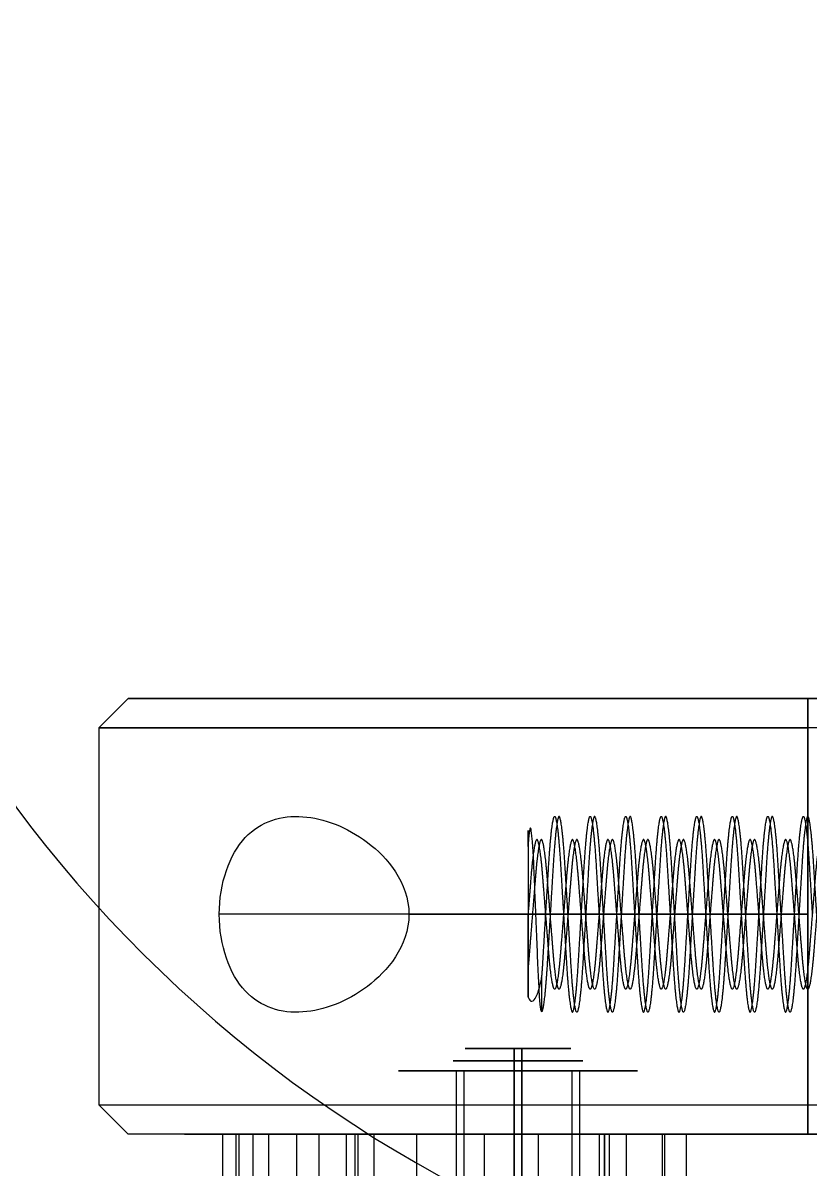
# Model space of a CAD drawing. Header units: inches. Extents: x -3.4 to 11, y -3.7 to 6.8.
# Drawn here: x 0.488 to 0.884, y 2.062 to 2.638 of the extents above; entities that cross this region are included whole.
import ezdxf

# ---------------------------------------------------------------- set-up
doc = ezdxf.new("R2010")
doc.units = ezdxf.units.IN
doc.header["$MEASUREMENT"] = 0
for name, color, linetype in [('59', 7, 'Continuous'), ('61', 7, 'Continuous'), ('62', 7, 'Continuous')]:
    doc.layers.add(name, color=color, linetype=linetype)

# ---------------------------------------------------------------- blocks, each defined once
blk = doc.blocks.new('60635K860_HIGH-MISALIGNMENT FLEXIBLE SHAFT COUPLING')
at = {"layer": '59', "color": 0}
for p, q in [((-3.999, 8.246, -3.175), (-3.999, 8.246, -3.982)), ((-3.999, 8.208), (-3.999, 8.208, -3.175)), ((-3.162, 7.938), (-3.162, 7.938, -3.175)), ((-2.57, 7.73, -3.175), (-2.57, 7.73)), ((-2.57, 7.73, -3.175), (2.728, 7.434, -3.175)), ((-4.737, 6.771), (-4.737, 6.771, -3.982)), ((-3.261, 6.771, -3.982), (-3.261, 6.771)), ((-1.801, 6.526), (-1.801, 6.526, -3.175)), ((2.297, 6.397, -3.175), (-1.801, 6.526, -3.175)), ((-2.785, 6.004, -3.175), (-2.785, 6.004)), ((-3.999, 5.335, -3.175), (-3.999, 5.335)), ((-3.999, 5.297, -3.982), (-3.999, 5.297, -3.175)), ((-2.846, 4.82, -3.175), (-2.846, 4.82)), ((-4.379, 4.537), (-4.379, 4.537, -3.175)), ((-3.999, 4.505, -3.175), (-3.999, 4.505)), ((-7.336, -2.125, -3.175), (-7.135, 2.314, -3.175)), ((-7.135, 2.314, -3.175), (-7.135, 2.314)), ((-6.492, 2.191, -3.175), (-6.14, -2.221, -3.175)), ((-6.492, 2.191, -3.175), (-6.492, 2.191)), ((-5.24, 1.968), (-5.24, 1.968, -3.175)), ((-3.69, 0), (-3.69, 0, -3.175)), ((-7.336, -2.125, -3.175), (-7.336, -2.125)), ((-6.14, -2.221), (-6.14, -2.221, -3.175)), ((-7.718, -2.918), (-7.718, -2.918, -3.175)), ((-5.789, -2.951, -3.175), (-5.789, -2.951)), ((-7.509, -3.999, 0.807), (-7.509, -3.999, -3.175)), ((-6.033, -3.999, -3.175), (-6.033, -3.999, 0.807)), ((-3.901, -5.354, -3.175), (-3.901, -5.354, -3.982)), ((-3.901, -5.392), (-3.901, -5.392, -3.175)), ((-6.771, -5.435), (-6.771, -5.435, -3.175)), ((-2.844, -5.855), (-2.844, -5.855, -3.175)), ((-2.081, -6.216, -3.175), (-2.081, -6.216)), ((-2.081, -6.216, -3.175), (2.284, -6.459, -3.175)), ((-4.639, -6.828), (-4.639, -6.828, -3.982)), ((-3.163, -6.828, -3.982), (-3.163, -6.828)), ((-2.107, -7.566), (-2.107, -7.566, -3.175)), ((2.355, -7.707, -3.175), (-2.107, -7.566, -3.175)), ((-2.914, -7.872, -3.175), (-2.914, -7.872)), ((-3.901, -8.265, -3.175), (-3.901, -8.265)), ((-3.901, -8.303, -3.982), (-3.901, -8.303, -3.175))]:
    blk.add_line(p, q, dxfattribs=at)
at = {"layer": '59', "color": 0, "extrusion": (6.98296e-15, -5.88194e-16, -1)}
for centre in [(3.999, 6.771, 3.175), (3.901, -6.828, 3.175)]:
    blk.add_arc(centre, 1.475, 270, 90, dxfattribs=at)
at = {"layer": '59', "color": 0}
for centre, radius, start, end in [((-3.999, 6.771, -3.982), 1.475, 90, 270), ((-3.999, 6.771, -3.175), 1.436, 90, 270), ((-3.999, 6.771, -3.982), 1.475, 270, 90), ((-2.507, 8.85, -3.175), 1.122, 234.3406, 245.6371), ((-2.507, 8.85, -3.175), 1.122, 245.6371, 266.8071), ((-3.999, 6.771, -3.982), 0.738, 0, 180), ((-3.999, 6.771, -3.982), 0.738, 180, 0), ((-1.836, 5.404, -3.175), 1.122, 88.191, 136.413), ((-1.836, 5.404, -3.175), 1.122, 136.413, 147.7095), ((-3.999, 6.771, -3.175), 1.436, 270, 327.7095), ((-3.999, 6.771, -3.175), 2.267, 270, 300.5645), ((-3.999, 6.771, -3.175), 2.267, 260.3585, 270), ((0, 0, -3.175), 3.69, 0, 180), ((-5.845, 2.196, -3.175), 0.646, 339.4125, 180.413), ((0, 0, -3.175), 3.69, 180, 0), ((-8.457, -2.074, -3.175), 1.122, 311.2051, 357.4048), ((-5.022, -2.132, -3.175), 1.122, 184.5521, 226.8519), ((-6.771, -3.999, -3.175), 1.436, 131.2051, 270), ((-6.771, -3.999, -3.175), 1.436, 270, 46.8519), ((-6.771, -3.999, -3.175), 0.738, 0, 180), ((-6.771, -3.999, -3.175), 0.738, 180, 0), ((-3.901, -6.828, -3.982), 1.475, 90, 270), ((-3.901, -6.828, -3.175), 1.436, 90, 270), ((-3.901, -6.828, -3.982), 1.475, 270, 90), ((-2.019, -5.095, -3.175), 1.122, 222.6356, 233.9322), ((-3.901, -6.828, -3.982), 0.738, 0, 180), ((-2.019, -5.095, -3.175), 1.122, 233.9322, 266.8071), ((-3.901, -6.828, -3.982), 0.738, 180, 0), ((-2.143, -8.687, -3.175), 1.122, 88.191, 122.1014), ((-2.143, -8.687, -3.175), 1.122, 122.1014, 133.3979), ((-3.901, -6.828, -3.175), 1.436, 270, 313.3979)]:
    blk.add_arc(centre, radius, start, end, dxfattribs=at)
at = {"layer": '59', "color": 0, "extrusion": (5.00334e-15, -4.87117e-15, -1)}
blk.add_arc((3.999, 6.771, 3.175), 1.475, 90, 134.2331, dxfattribs=at)
at = {"layer": '59', "color": 0, "extrusion": (4.12979e-17, -1.19208e-14, -1)}
blk.add_arc((3.999, 6.771, 3.175), 1.436, 90, 125.6594, dxfattribs=at)
at = {"layer": '59', "color": 0, "extrusion": (-2.80865e-15, -6.39322e-15, -1)}
blk.add_arc((3.999, 6.771, 3.175), 1.475, 134.2331, 203.7167, dxfattribs=at)
at = {"layer": '59', "color": 0, "extrusion": (-6.98296e-15, -5.88194e-16, -1)}
for centre, start in [((3.999, 6.771, 3.175), 203.7167), ((3.901, -6.828, 3.175), 218.0283)]:
    blk.add_arc(centre, 1.475, start, 270, dxfattribs=at)
at = {"layer": '59', "color": 0, "extrusion": (6.44205e-15, -2.69476e-15, -1)}
blk.add_arc((0, 0, 3.175), 5.598, 59.4355, 112.7, dxfattribs=at)
at = {"layer": '59', "color": 0, "extrusion": (6.88433e-15, -1.16953e-15, -1)}
blk.add_arc((4.774, 2.207, 3.175), 2.363, 2.5952, 99.6415, dxfattribs=at)
at = {"layer": '59', "color": 0, "extrusion": (4.77642e-15, 5.66519e-15, -1)}
blk.add_arc((0, 0, 3.175), 5.598, 270, 20.5875, dxfattribs=at)
at = {"layer": '59', "color": 0, "extrusion": (3.91107e-15, -5.78492e-15, -1)}
blk.add_arc((3.901, -6.828, 3.175), 1.475, 90, 145.9381, dxfattribs=at)
at = {"layer": '59', "color": 0, "extrusion": (4.72979e-15, -5.1372e-15, -1)}
blk.add_arc((3.901, -6.828, 3.175), 1.436, 90, 137.3644, dxfattribs=at)
at = {"layer": '59', "color": 0, "extrusion": (-4.30186e-15, -5.50052e-15, -1)}
blk.add_arc((3.901, -6.828, 3.175), 1.475, 145.9381, 218.0283, dxfattribs=at)
blk = doc.blocks.new('60635K103_HIGH-MISALIGNMENT FLEXIBLE SHAFT COUPLING')
at = {"layer": '61', "color": 0}
for p, q in [((-3.34, 7.625, -5.182), (-3.397, 7.625, -5.182)), ((-2.887, 7.625, -5.182), (-2.943, 7.625, -5.182)), ((-2.433, 7.625, -5.182), (-2.49, 7.625, -5.182)), ((-1.979, 7.625, -5.182), (-2.036, 7.625, -5.182)), ((-1.526, 7.625, -5.182), (-1.583, 7.625, -5.182)), ((-1.072, 7.625, -5.182), (-1.129, 7.625, -5.182)), ((-0.619, 7.625, -5.182), (-0.675, 7.625, -5.182)), ((-3.85, 7.448, -5.182), (-3.749, 7.549, -5.182)), ((-3.567, 5.125, -5.182), (-3.624, 5.125, -5.182)), ((-3.17, 5.125, -5.182), (-3.113, 5.125, -5.182)), ((-2.716, 5.125, -5.182), (-2.66, 5.125, -5.182)), ((-2.263, 5.125, -5.182), (-2.206, 5.125, -5.182)), ((-1.809, 5.125, -5.182), (-1.753, 5.125, -5.182)), ((-1.356, 5.125, -5.182), (-1.299, 5.125, -5.182)), ((-0.902, 5.125, -5.182), (-0.845, 5.125, -5.182)), ((-0.449, 5.125, -5.182), (-0.392, 5.125, -5.182))]:
    blk.add_line(p, q, dxfattribs=at)
at = {"layer": '61', "color": 0, "extrusion": (1, -2.06432e-16, -7.0442e-15)}
blk.add_arc((6.375, -5.182, -3.85), 1.072, 233.8041, 0, dxfattribs=at)
at = {"layer": '61', "color": 0, "extrusion": (-1, 2.06432e-16, 6.12323e-17)}
blk.add_arc((-6.375, -5.182, 3.85), 1.072, 99.027, 180, dxfattribs=at)
at = {"layer": '61', "color": 0, "extrusion": (1, -4.76702e-15, -7.0442e-15)}
blk.add_arc((6.375, -5.182, -3.673), 1.25, 96.5468, 140.6097, dxfattribs=at)
at = {"layer": '61', "color": 0}
for points, weights, knots in [([(-3.624, 5.125, -5.182), (-3.603, 5.125, -5.517), (-3.586, 5.293, -5.807), (-3.548, 5.654, -6.432), (-3.51, 6.375, -6.432), (-3.472, 7.097, -6.432), (-3.435, 7.458, -5.807), (-3.417, 7.625, -5.517), (-3.397, 7.625, -5.182)], [0.933012701892, 0.93301263065, 1, 0.866025403784, 1, 0.866025403784, 1, 0.933012773134, 0.933012701892], [0.04411764, 0.04411764, 0.04411764, 0.04901961, 0.04901961, 0.05882353, 0.05882353, 0.06862745, 0.06862745, 0.07352941, 0.07352941, 0.07352941]), ([(-3.34, 7.625, -5.182), (-3.36, 7.625, -5.517), (-3.378, 7.458, -5.807), (-3.416, 7.097, -6.432), (-3.454, 6.375, -6.432), (-3.491, 5.654, -6.432), (-3.529, 5.293, -5.807), (-3.547, 5.125, -5.517), (-3.567, 5.125, -5.182)], [0.933012701912, 0.933013854441, 1, 0.866025403784, 1, 0.866025403784, 1, 0.93301263065, 0.933012701892], [0, 0, 0, 0.00490188, 0.00490188, 0.0147058, 0.0147058, 0.02450972, 0.02450972, 0.02941169, 0.02941169, 0.02941169]), ([(-3.397, 7.625, -5.182), (-3.377, 7.625, -4.847), (-3.359, 7.458, -4.557), (-3.321, 7.097, -3.932), (-3.283, 6.375, -3.932), (-3.246, 5.654, -3.932), (-3.208, 5.293, -4.557), (-3.19, 5.125, -4.847), (-3.17, 5.125, -5.182)], [0.933012701892, 0.93301263065, 1, 0.866025403784, 1, 0.866025403784, 1, 0.933012773134, 0.933012701892], [0.07352941, 0.07352941, 0.07352941, 0.07843137, 0.07843137, 0.08823529, 0.08823529, 0.09803922, 0.09803922, 0.10294117, 0.10294117, 0.10294117]), ([(-3.113, 5.125, -5.182), (-3.134, 5.125, -4.847), (-3.151, 5.293, -4.557), (-3.189, 5.654, -3.932), (-3.227, 6.375, -3.932), (-3.265, 7.097, -3.932), (-3.302, 7.458, -4.557), (-3.32, 7.625, -4.847), (-3.34, 7.625, -5.182)], [0.933012701892, 0.933012773134, 1, 0.866025403784, 1, 0.866025403784, 1, 0.933011549343, 0.933012701912], [0, 0, 0, 0.00490196, 0.00490196, 0.01470588, 0.01470588, 0.0245098, 0.0245098, 0.02941184, 0.02941184, 0.02941184]), ([(-3.17, 5.125, -5.182), (-3.15, 5.125, -5.517), (-3.132, 5.293, -5.807), (-3.094, 5.654, -6.432), (-3.057, 6.375, -6.432), (-3.019, 7.097, -6.432), (-2.981, 7.458, -5.807), (-2.964, 7.625, -5.517), (-2.943, 7.625, -5.182)], [0.933012701892, 0.93301263065, 1, 0.866025403784, 1, 0.866025403784, 1, 0.933012773134, 0.933012701892], [0.10294117, 0.10294117, 0.10294117, 0.10784314, 0.10784314, 0.11764706, 0.11764706, 0.12745098, 0.12745098, 0.13235294, 0.13235294, 0.13235294]), ([(-2.887, 7.625, -5.182), (-2.907, 7.625, -5.517), (-2.924, 7.458, -5.807), (-2.962, 7.097, -6.432), (-3, 6.375, -6.432), (-3.038, 5.654, -6.432), (-3.076, 5.293, -5.807), (-3.093, 5.125, -5.517), (-3.113, 5.125, -5.182)], [0.933012701912, 0.933013854441, 1, 0.866025403784, 1, 0.866025403784, 1, 0.93301263065, 0.933012701892], [0, 0, 0, 0.00490188, 0.00490188, 0.0147058, 0.0147058, 0.02450972, 0.02450972, 0.02941169, 0.02941169, 0.02941169]), ([(-2.943, 7.625, -5.182), (-2.923, 7.625, -4.847), (-2.905, 7.458, -4.557), (-2.868, 7.097, -3.932), (-2.83, 6.375, -3.932), (-2.792, 5.654, -3.932), (-2.754, 5.293, -4.557), (-2.737, 5.125, -4.847), (-2.716, 5.125, -5.182)], [0.933012701892, 0.93301263065, 1, 0.866025403784, 1, 0.866025403784, 1, 0.933012773134, 0.933012701892], [0.13235294, 0.13235294, 0.13235294, 0.1372549, 0.1372549, 0.14705882, 0.14705882, 0.15686275, 0.15686275, 0.1617647, 0.1617647, 0.1617647]), ([(-2.66, 5.125, -5.182), (-2.68, 5.125, -4.847), (-2.698, 5.293, -4.557), (-2.735, 5.654, -3.932), (-2.773, 6.375, -3.932), (-2.811, 7.097, -3.932), (-2.849, 7.458, -4.557), (-2.866, 7.625, -4.847), (-2.887, 7.625, -5.182)], [0.933012701892, 0.933012773134, 1, 0.866025403784, 1, 0.866025403784, 1, 0.933011549343, 0.933012701912], [0, 0, 0, 0.00490196, 0.00490196, 0.01470588, 0.01470588, 0.0245098, 0.0245098, 0.02941184, 0.02941184, 0.02941184]), ([(-2.716, 5.125, -5.182), (-2.696, 5.125, -5.517), (-2.679, 5.293, -5.807), (-2.641, 5.654, -6.432), (-2.603, 6.375, -6.432), (-2.565, 7.097, -6.432), (-2.527, 7.458, -5.807), (-2.51, 7.625, -5.517), (-2.49, 7.625, -5.182)], [0.933012701892, 0.93301263065, 1, 0.866025403784, 1, 0.866025403784, 1, 0.933012773134, 0.933012701892], [0.1617647, 0.1617647, 0.1617647, 0.16666667, 0.16666667, 0.17647059, 0.17647059, 0.18627451, 0.18627451, 0.19117647, 0.19117647, 0.19117647]), ([(-2.433, 7.625, -5.182), (-2.453, 7.625, -5.517), (-2.471, 7.458, -5.807), (-2.509, 7.097, -6.432), (-2.546, 6.375, -6.432), (-2.584, 5.654, -6.432), (-2.622, 5.293, -5.807), (-2.64, 5.125, -5.517), (-2.66, 5.125, -5.182)], [0.933012701912, 0.933013854441, 1, 0.866025403784, 1, 0.866025403784, 1, 0.93301263065, 0.933012701892], [0, 0, 0, 0.00490188, 0.00490188, 0.0147058, 0.0147058, 0.02450972, 0.02450972, 0.02941169, 0.02941169, 0.02941169]), ([(-2.49, 7.625, -5.182), (-2.469, 7.625, -4.847), (-2.452, 7.458, -4.557), (-2.414, 7.097, -3.932), (-2.376, 6.375, -3.932), (-2.338, 5.654, -3.932), (-2.301, 5.293, -4.557), (-2.283, 5.125, -4.847), (-2.263, 5.125, -5.182)], [0.933012701892, 0.93301263065, 1, 0.866025403784, 1, 0.866025403784, 1, 0.933012773134, 0.933012701892], [0.19117647, 0.19117647, 0.19117647, 0.19607843, 0.19607843, 0.20588235, 0.20588235, 0.21568627, 0.21568627, 0.22058823, 0.22058823, 0.22058823]), ([(-2.206, 5.125, -5.182), (-2.226, 5.125, -4.847), (-2.244, 5.293, -4.557), (-2.282, 5.654, -3.932), (-2.32, 6.375, -3.932), (-2.357, 7.097, -3.932), (-2.395, 7.458, -4.557), (-2.413, 7.625, -4.847), (-2.433, 7.625, -5.182)], [0.933012701892, 0.933012781587, 1, 0.866025403784, 1, 0.866025403784, 1, 0.933011549343, 0.933012701912], [0, 0, 0, 0.00490195, 0.00490195, 0.01470588, 0.01470588, 0.0245098, 0.0245098, 0.02941184, 0.02941184, 0.02941184]), ([(-2.263, 5.125, -5.182), (-2.243, 5.125, -5.517), (-2.225, 5.293, -5.807), (-2.187, 5.654, -6.432), (-2.15, 6.375, -6.432), (-2.112, 7.097, -6.432), (-2.074, 7.458, -5.807), (-2.056, 7.625, -5.517), (-2.036, 7.625, -5.182)], [0.933012701892, 0.93301263065, 1, 0.866025403784, 1, 0.866025403784, 1, 0.933012773134, 0.933012701892], [0.22058823, 0.22058823, 0.22058823, 0.2254902, 0.2254902, 0.23529412, 0.23529412, 0.24509804, 0.24509804, 0.24999999, 0.24999999, 0.24999999]), ([(-1.979, 7.625, -5.182), (-2, 7.625, -5.517), (-2.017, 7.458, -5.807), (-2.055, 7.097, -6.432), (-2.093, 6.375, -6.432), (-2.131, 5.654, -6.432), (-2.168, 5.293, -5.807), (-2.186, 5.125, -5.517), (-2.206, 5.125, -5.182)], [0.933012701912, 0.933013854441, 1, 0.866025403784, 1, 0.866025403784, 1, 0.933012622198, 0.933012701892], [0, 0, 0, 0.00490188, 0.00490188, 0.0147058, 0.0147058, 0.02450972, 0.02450972, 0.02941169, 0.02941169, 0.02941169]), ([(-2.036, 7.625, -5.182), (-2.016, 7.625, -4.847), (-1.998, 7.458, -4.557), (-1.961, 7.097, -3.932), (-1.923, 6.375, -3.932), (-1.885, 5.654, -3.932), (-1.847, 5.293, -4.557), (-1.83, 5.125, -4.847), (-1.809, 5.125, -5.182)], [0.933012701892, 0.93301263065, 1, 0.866025403784, 1, 0.866025403784, 1, 0.933012773134, 0.933012701892], [0.24999999, 0.24999999, 0.24999999, 0.25490196, 0.25490196, 0.26470588, 0.26470588, 0.2745098, 0.2745098, 0.27941176, 0.27941176, 0.27941176]), ([(-1.753, 5.125, -5.182), (-1.773, 5.125, -4.847), (-1.79, 5.293, -4.557), (-1.828, 5.654, -3.932), (-1.866, 6.375, -3.932), (-1.904, 7.097, -3.932), (-1.942, 7.458, -4.557), (-1.959, 7.625, -4.847), (-1.979, 7.625, -5.182)], [0.933012701892, 0.933012773134, 1, 0.866025403784, 1, 0.866025403784, 1, 0.933011549343, 0.933012701912], [0, 0, 0, 0.00490196, 0.00490196, 0.01470588, 0.01470588, 0.0245098, 0.0245098, 0.02941184, 0.02941184, 0.02941184]), ([(-1.809, 5.125, -5.182), (-1.789, 5.125, -5.517), (-1.772, 5.293, -5.807), (-1.734, 5.654, -6.432), (-1.696, 6.375, -6.432), (-1.658, 7.097, -6.432), (-1.62, 7.458, -5.807), (-1.603, 7.625, -5.517), (-1.583, 7.625, -5.182)], [0.933012701892, 0.93301263065, 1, 0.866025403784, 1, 0.866025403784, 1, 0.933012773134, 0.933012701892], [0.27941176, 0.27941176, 0.27941176, 0.28431373, 0.28431373, 0.29411765, 0.29411765, 0.30392157, 0.30392157, 0.30882352, 0.30882352, 0.30882352]), ([(-1.526, 7.625, -5.182), (-1.546, 7.625, -5.517), (-1.564, 7.458, -5.807), (-1.601, 7.097, -6.432), (-1.639, 6.375, -6.432), (-1.677, 5.654, -6.432), (-1.715, 5.293, -5.807), (-1.732, 5.125, -5.517), (-1.753, 5.125, -5.182)], [0.933012701912, 0.933013854441, 1, 0.866025403784, 1, 0.866025403784, 1, 0.93301263065, 0.933012701892], [0, 0, 0, 0.00490188, 0.00490188, 0.0147058, 0.0147058, 0.02450972, 0.02450972, 0.02941169, 0.02941169, 0.02941169]), ([(-1.583, 7.625, -5.182), (-1.562, 7.625, -4.847), (-1.545, 7.458, -4.557), (-1.507, 7.097, -3.932), (-1.469, 6.375, -3.932), (-1.431, 5.654, -3.932), (-1.394, 5.293, -4.557), (-1.376, 5.125, -4.847), (-1.356, 5.125, -5.182)], [0.933012701892, 0.93301263065, 1, 0.866025403784, 1, 0.866025403784, 1, 0.933012773134, 0.933012701892], [0.30882352, 0.30882352, 0.30882352, 0.31372549, 0.31372549, 0.32352941, 0.32352941, 0.33333333, 0.33333333, 0.33823529, 0.33823529, 0.33823529]), ([(-1.299, 5.125, -5.182), (-1.319, 5.125, -4.847), (-1.337, 5.293, -4.557), (-1.375, 5.654, -3.932), (-1.412, 6.375, -3.932), (-1.45, 7.097, -3.932), (-1.488, 7.458, -4.557), (-1.506, 7.625, -4.847), (-1.526, 7.625, -5.182)], [0.933012701892, 0.933012773134, 1, 0.866025403784, 1, 0.866025403784, 1, 0.933011549343, 0.933012701912], [0, 0, 0, 0.00490196, 0.00490196, 0.01470588, 0.01470588, 0.0245098, 0.0245098, 0.02941184, 0.02941184, 0.02941184]), ([(-1.356, 5.125, -5.182), (-1.336, 5.125, -5.517), (-1.318, 5.293, -5.807), (-1.28, 5.654, -6.432), (-1.242, 6.375, -6.432), (-1.205, 7.097, -6.432), (-1.167, 7.458, -5.807), (-1.149, 7.625, -5.517), (-1.129, 7.625, -5.182)], [0.933012701892, 0.93301263065, 1, 0.866025403784, 1, 0.866025403784, 1, 0.933012773134, 0.933012701892], [0.33823529, 0.33823529, 0.33823529, 0.34313725, 0.34313725, 0.35294118, 0.35294118, 0.3627451, 0.3627451, 0.36764705, 0.36764705, 0.36764705]), ([(-1.072, 7.625, -5.182), (-1.093, 7.625, -5.517), (-1.11, 7.458, -5.807), (-1.148, 7.097, -6.432), (-1.186, 6.375, -6.432), (-1.223, 5.654, -6.432), (-1.261, 5.293, -5.807), (-1.279, 5.125, -5.517), (-1.299, 5.125, -5.182)], [0.933012701912, 0.933013854441, 1, 0.866025403784, 1, 0.866025403784, 1, 0.93301263065, 0.933012701892], [0, 0, 0, 0.00490188, 0.00490188, 0.0147058, 0.0147058, 0.02450972, 0.02450972, 0.02941169, 0.02941169, 0.02941169]), ([(-1.129, 7.625, -5.182), (-1.109, 7.625, -4.847), (-1.091, 7.458, -4.557), (-1.053, 7.097, -3.932), (-1.016, 6.375, -3.932), (-0.978, 5.654, -3.932), (-0.94, 5.293, -4.557), (-0.922, 5.125, -4.847), (-0.902, 5.125, -5.182)], [0.933012701892, 0.93301263065, 1, 0.866025403784, 1, 0.866025403784, 1, 0.933012773134, 0.933012701892], [0.36764705, 0.36764705, 0.36764705, 0.37254902, 0.37254902, 0.38235294, 0.38235294, 0.39215686, 0.39215686, 0.39705882, 0.39705882, 0.39705882]), ([(-0.845, 5.125, -5.182), (-0.866, 5.125, -4.847), (-0.883, 5.293, -4.557), (-0.921, 5.654, -3.932), (-0.959, 6.375, -3.932), (-0.997, 7.097, -3.932), (-1.034, 7.458, -4.557), (-1.052, 7.625, -4.847), (-1.072, 7.625, -5.182)], [0.933012701892, 0.933012773134, 1, 0.866025403784, 1, 0.866025403784, 1, 0.933011549343, 0.933012701912], [0, 0, 0, 0.00490196, 0.00490196, 0.01470588, 0.01470588, 0.0245098, 0.0245098, 0.02941184, 0.02941184, 0.02941184]), ([(-0.902, 5.125, -5.182), (-0.882, 5.125, -5.517), (-0.864, 5.293, -5.807), (-0.827, 5.654, -6.432), (-0.789, 6.375, -6.432), (-0.751, 7.097, -6.432), (-0.713, 7.458, -5.807), (-0.696, 7.625, -5.517), (-0.675, 7.625, -5.182)], [0.933012701892, 0.93301263065, 1, 0.866025403784, 1, 0.866025403784, 1, 0.933012773134, 0.933012701892], [0.39705882, 0.39705882, 0.39705882, 0.40196078, 0.40196078, 0.41176471, 0.41176471, 0.42156863, 0.42156863, 0.42647058, 0.42647058, 0.42647058]), ([(-0.619, 7.625, -5.182), (-0.639, 7.625, -5.517), (-0.657, 7.458, -5.807), (-0.694, 7.097, -6.432), (-0.732, 6.375, -6.432), (-0.77, 5.654, -6.432), (-0.808, 5.293, -5.807), (-0.825, 5.125, -5.517), (-0.845, 5.125, -5.182)], [0.933012701912, 0.933013854441, 1, 0.866025403784, 1, 0.866025403784, 1, 0.93301263065, 0.933012701892], [0, 0, 0, 0.00490188, 0.00490188, 0.0147058, 0.0147058, 0.02450972, 0.02450972, 0.02941169, 0.02941169, 0.02941169]), ([(-0.675, 7.625, -5.182), (-0.655, 7.625, -4.847), (-0.638, 7.458, -4.557), (-0.6, 7.097, -3.932), (-0.562, 6.375, -3.932), (-0.524, 5.654, -3.932), (-0.486, 5.293, -4.557), (-0.469, 5.125, -4.847), (-0.449, 5.125, -5.182)], [0.933012701892, 0.93301263065, 1, 0.866025403784, 1, 0.866025403784, 1, 0.933012773134, 0.933012701892], [0.42647058, 0.42647058, 0.42647058, 0.43137255, 0.43137255, 0.44117647, 0.44117647, 0.45098039, 0.45098039, 0.45588235, 0.45588235, 0.45588235]), ([(-0.392, 5.125, -5.182), (-0.412, 5.125, -4.847), (-0.43, 5.293, -4.557), (-0.468, 5.654, -3.932), (-0.505, 6.375, -3.932), (-0.543, 7.097, -3.932), (-0.581, 7.458, -4.557), (-0.598, 7.625, -4.847), (-0.619, 7.625, -5.182)], [0.933012701892, 0.933012773134, 1, 0.866025403784, 1, 0.866025403784, 1, 0.933011549343, 0.933012701912], [0, 0, 0, 0.00490196, 0.00490196, 0.01470588, 0.01470588, 0.0245098, 0.0245098, 0.02941184, 0.02941184, 0.02941184]), ([(-0.449, 5.125, -5.182), (-0.428, 5.125, -5.517), (-0.411, 5.293, -5.807), (-0.373, 5.654, -6.432), (-0.335, 6.375, -6.432), (-0.297, 7.097, -6.432), (-0.26, 7.458, -5.807), (-0.242, 7.625, -5.517), (-0.222, 7.625, -5.182)], [0.933012701892, 0.93301263065, 1, 0.866025403784, 1, 0.866025403784, 1, 0.933012773134, 0.933012701892], [0.45588235, 0.45588235, 0.45588235, 0.46078431, 0.46078431, 0.47058824, 0.47058824, 0.48039216, 0.48039216, 0.48529411, 0.48529411, 0.48529411]), ([(-0.165, 7.625, -5.182), (-0.185, 7.625, -5.517), (-0.203, 7.458, -5.807), (-0.241, 7.097, -6.432), (-0.279, 6.375, -6.432), (-0.316, 5.654, -6.432), (-0.354, 5.293, -5.807), (-0.372, 5.125, -5.517), (-0.392, 5.125, -5.182)], [0.933012701912, 0.933013854441, 1, 0.866025403784, 1, 0.866025403784, 1, 0.93301263065, 0.933012701892], [0, 0, 0, 0.00490188, 0.00490188, 0.0147058, 0.0147058, 0.02450972, 0.02450972, 0.02941169, 0.02941169, 0.02941169]), ([(3.093, 6.725, -6.071), (3.079, 6.557, -6.137), (3.067, 6.375, -6.137), (3.029, 5.824, -6.137), (2.991, 5.548, -5.659), (2.953, 5.272, -5.182), (2.915, 5.548, -4.704), (2.878, 5.824, -4.226), (2.84, 6.375, -4.226), (2.802, 6.927, -4.226), (2.764, 7.203, -4.704), (2.726, 7.479, -5.182), (2.689, 7.203, -5.659), (2.651, 6.927, -6.137), (2.613, 6.375, -6.137), (2.575, 5.824, -6.137), (2.537, 5.548, -5.659), (2.5, 5.272, -5.182), (2.462, 5.548, -4.704), (2.424, 5.824, -4.226), (2.386, 6.375, -4.226), (2.348, 6.927, -4.226), (2.311, 7.203, -4.704), (2.273, 7.479, -5.182), (2.235, 7.203, -5.659), (2.197, 6.927, -6.137), (2.159, 6.375, -6.137), (2.122, 5.824, -6.137), (2.084, 5.548, -5.659), (2.046, 5.272, -5.182), (2.008, 5.548, -4.704), (1.97, 5.824, -4.226), (1.933, 6.375, -4.226), (1.895, 6.927, -4.226), (1.857, 7.203, -4.704), (1.819, 7.479, -5.182), (1.781, 7.203, -5.659), (1.744, 6.927, -6.137), (1.706, 6.375, -6.137), (1.668, 5.824, -6.137), (1.63, 5.548, -5.659), (1.592, 5.272, -5.182), (1.555, 5.548, -4.704), (1.517, 5.824, -4.226), (1.479, 6.375, -4.226), (1.441, 6.927, -4.226), (1.403, 7.203, -4.704), (1.366, 7.479, -5.182), (1.328, 7.203, -5.659), (1.29, 6.927, -6.137), (1.252, 6.375, -6.137), (1.214, 5.824, -6.137), (1.177, 5.548, -5.659), (1.139, 5.272, -5.182), (1.101, 5.548, -4.704), (1.063, 5.824, -4.226), (1.025, 6.375, -4.226), (0.988, 6.927, -4.226), (0.95, 7.203, -4.704), (0.912, 7.479, -5.182), (0.874, 7.203, -5.659), (0.837, 6.927, -6.137), (0.799, 6.375, -6.137), (0.761, 5.824, -6.137), (0.723, 5.548, -5.659), (0.685, 5.272, -5.182), (0.648, 5.548, -4.704), (0.61, 5.824, -4.226), (0.572, 6.375, -4.226), (0.534, 6.927, -4.226), (0.496, 7.203, -4.704), (0.459, 7.479, -5.182), (0.421, 7.203, -5.659), (0.383, 6.927, -6.137), (0.345, 6.375, -6.137), (0.307, 5.824, -6.137), (0.27, 5.548, -5.659), (0.232, 5.272, -5.182), (0.194, 5.548, -4.704), (0.156, 5.824, -4.226), (0.118, 6.375, -4.226), (0.081, 6.927, -4.226), (0.043, 7.203, -4.704), (0.005, 7.479, -5.182), (-0.033, 7.203, -5.659), (-0.071, 6.927, -6.137), (-0.108, 6.375, -6.137), (-0.146, 5.824, -6.137), (-0.184, 5.548, -5.659), (-0.222, 5.272, -5.182), (-0.26, 5.548, -4.704), (-0.297, 5.824, -4.226), (-0.335, 6.375, -4.226), (-0.373, 6.927, -4.226), (-0.411, 7.203, -4.704), (-0.449, 7.479, -5.182), (-0.486, 7.203, -5.659), (-0.524, 6.927, -6.137), (-0.562, 6.375, -6.137), (-0.6, 5.824, -6.137), (-0.638, 5.548, -5.659), (-0.675, 5.272, -5.182), (-0.713, 5.548, -4.704), (-0.751, 5.824, -4.226), (-0.789, 6.375, -4.226), (-0.827, 6.927, -4.226), (-0.864, 7.203, -4.704), (-0.902, 7.479, -5.182), (-0.94, 7.203, -5.659), (-0.978, 6.927, -6.137), (-1.016, 6.375, -6.137), (-1.053, 5.824, -6.137), (-1.091, 5.548, -5.659), (-1.129, 5.272, -5.182), (-1.167, 5.548, -4.704), (-1.205, 5.824, -4.226), (-1.242, 6.375, -4.226), (-1.28, 6.927, -4.226), (-1.318, 7.203, -4.704), (-1.356, 7.479, -5.182), (-1.394, 7.203, -5.659), (-1.431, 6.927, -6.137), (-1.469, 6.375, -6.137), (-1.507, 5.824, -6.137), (-1.545, 5.548, -5.659), (-1.583, 5.272, -5.182), (-1.62, 5.548, -4.704), (-1.658, 5.824, -4.226), (-1.696, 6.375, -4.226), (-1.734, 6.927, -4.226), (-1.772, 7.203, -4.704), (-1.809, 7.479, -5.182), (-1.847, 7.203, -5.659), (-1.885, 6.927, -6.137), (-1.923, 6.375, -6.137), (-1.961, 5.824, -6.137), (-1.998, 5.548, -5.659), (-2.036, 5.272, -5.182), (-2.074, 5.548, -4.704), (-2.112, 5.824, -4.226), (-2.15, 6.375, -4.226), (-2.187, 6.927, -4.226), (-2.225, 7.203, -4.704), (-2.263, 7.479, -5.182), (-2.301, 7.203, -5.659), (-2.338, 6.927, -6.137), (-2.376, 6.375, -6.137), (-2.414, 5.824, -6.137), (-2.452, 5.548, -5.659), (-2.49, 5.272, -5.182), (-2.527, 5.548, -4.704), (-2.565, 5.824, -4.226), (-2.603, 6.375, -4.226), (-2.641, 6.927, -4.226), (-2.679, 7.203, -4.704), (-2.716, 7.479, -5.182), (-2.754, 7.203, -5.659), (-2.792, 6.927, -6.137), (-2.83, 6.375, -6.137), (-2.868, 5.824, -6.137), (-2.905, 5.548, -5.659), (-2.943, 5.272, -5.182), (-2.981, 5.548, -4.704), (-3.019, 5.824, -4.226), (-3.057, 6.375, -4.226), (-3.094, 6.927, -4.226), (-3.132, 7.203, -4.704), (-3.17, 7.479, -5.182), (-3.208, 7.203, -5.659), (-3.246, 6.927, -6.137), (-3.283, 6.375, -6.137), (-3.321, 5.824, -6.137), (-3.359, 5.548, -5.659), (-3.397, 5.272, -5.182), (-3.435, 5.548, -4.704), (-3.472, 5.824, -4.226), (-3.51, 6.375, -4.226), (-3.548, 6.927, -4.226), (-3.586, 7.203, -4.704), (-3.624, 7.479, -5.182), (-3.661, 7.203, -5.659), (-3.699, 6.927, -6.137), (-3.737, 6.375, -6.137), (-3.775, 5.824, -6.137), (-3.813, 5.548, -5.659), (-3.83, 5.42, -5.438), (-3.85, 5.42, -5.182)], [0.938181575795, 0.951620466321, 1, 0.866025403784, 1, 0.866025403784, 1, 0.866025403784, 1, 0.866025403784, 1, 0.866025403784, 1, 0.866025403784, 1, 0.866025403784, 1, 0.866025403784, 1, 0.866025403784, 1, 0.866025403784, 1, 0.866025403784, 1, 0.866025403784, 1, 0.866025403784, 1, 0.866025403784, 1, 0.866025403784, 1, 0.866025403784, 1, 0.866025403784, 1, 0.866025403784, 1, 0.866025403784, 1, 0.866025403784, 1, 0.866025403784, 1, 0.866025403784, 1, 0.866025403784, 1, 0.866025403784, 1, 0.866025403784, 1, 0.866025403784, 1, 0.866025403784, 1, 0.866025403784, 1, 0.866025403784, 1, 0.866025403784, 1, 0.866025403784, 1, 0.866025403784, 1, 0.866025403784, 1, 0.866025403784, 1, 0.866025403784, 1, 0.866025403784, 1, 0.866025403784, 1, 0.866025403784, 1, 0.866025403784, 1, 0.866025403784, 1, 0.866025403784, 1, 0.866025403784, 1, 0.866025403784, 1, 0.866025403784, 1, 0.866025403784, 1, 0.866025403784, 1, 0.866025403784, 1, 0.866025403784, 1, 0.866025403784, 1, 0.866025403784, 1, 0.866025403784, 1, 0.866025403784, 1, 0.866025403784, 1, 0.866025403784, 1, 0.866025403784, 1, 0.866025403784, 1, 0.866025403784, 1, 0.866025403784, 1, 0.866025403784, 1, 0.866025403784, 1, 0.866025403784, 1, 0.866025403784, 1, 0.866025403784, 1, 0.866025403784, 1, 0.866025403784, 1, 0.866025403784, 1, 0.866025403784, 1, 0.866025403784, 1, 0.866025403784, 1, 0.866025403784, 1, 0.866025403784, 1, 0.866025403784, 1, 0.866025403784, 1, 0.866025403784, 1, 0.866025403784, 1, 0.866025403784, 1, 0.866025403784, 1, 0.866025403784, 1, 0.866025403784, 1, 0.866025403784, 1, 0.866025403784, 1, 0.866025403784, 1, 0.866025403784, 1, 0.866025403784, 1, 0.866025403784, 1, 0.866025403784, 1, 0.866025403784, 1, 0.866025403784, 1, 0.866025403784, 1, 0.866025403784, 1, 0.866025403784, 1, 0.933012633861, 0.933012701892], [0.0219129, 0.0219129, 0.0219129, 0.0254532, 0.0254532, 0.0352571, 0.0352571, 0.045061, 0.045061, 0.054865, 0.054865, 0.0646689, 0.0646689, 0.0744728, 0.0744728, 0.0842767, 0.0842767, 0.0940806, 0.0940806, 0.1038846, 0.1038846, 0.1136885, 0.1136885, 0.1234924, 0.1234924, 0.1332963, 0.1332963, 0.1431003, 0.1431003, 0.1529042, 0.1529042, 0.1627081, 0.1627081, 0.172512, 0.172512, 0.1823159, 0.1823159, 0.1921199, 0.1921199, 0.2019238, 0.2019238, 0.2117277, 0.2117277, 0.2215316, 0.2215316, 0.2313355, 0.2313355, 0.2411395, 0.2411395, 0.2509434, 0.2509434, 0.2607473, 0.2607473, 0.2705512, 0.2705512, 0.2803552, 0.2803552, 0.2901591, 0.2901591, 0.299963, 0.299963, 0.3097669, 0.3097669, 0.3195708, 0.3195708, 0.3293748, 0.3293748, 0.3391787, 0.3391787, 0.3489826, 0.3489826, 0.3587865, 0.3587865, 0.3685904, 0.3685904, 0.3783944, 0.3783944, 0.3881983, 0.3881983, 0.3980022, 0.3980022, 0.4078061, 0.4078061, 0.4176101, 0.4176101, 0.427414, 0.427414, 0.4372179, 0.4372179, 0.4470218, 0.4470218, 0.4568257, 0.4568257, 0.4666297, 0.4666297, 0.4764336, 0.4764336, 0.4862375, 0.4862375, 0.4960414, 0.4960414, 0.5058453, 0.5058453, 0.5156493, 0.5156493, 0.5254532, 0.5254532, 0.5352571, 0.5352571, 0.545061, 0.545061, 0.554865, 0.554865, 0.5646689, 0.5646689, 0.5744728, 0.5744728, 0.5842767, 0.5842767, 0.5940806, 0.5940806, 0.6038846, 0.6038846, 0.6136885, 0.6136885, 0.6234924, 0.6234924, 0.6332963, 0.6332963, 0.6431003, 0.6431003, 0.6529042, 0.6529042, 0.6627081, 0.6627081, 0.672512, 0.672512, 0.6823159, 0.6823159, 0.6921199, 0.6921199, 0.7019238, 0.7019238, 0.7117277, 0.7117277, 0.7215316, 0.7215316, 0.7313355, 0.7313355, 0.7411395, 0.7411395, 0.7509434, 0.7509434, 0.7607473, 0.7607473, 0.7705512, 0.7705512, 0.7803552, 0.7803552, 0.7901591, 0.7901591, 0.799963, 0.799963, 0.8097669, 0.8097669, 0.8195708, 0.8195708, 0.8293748, 0.8293748, 0.8391787, 0.8391787, 0.8489826, 0.8489826, 0.8587865, 0.8587865, 0.8685904, 0.8685904, 0.8783944, 0.8783944, 0.8881983, 0.8881983, 0.8980022, 0.8980022, 0.9078061, 0.9078061, 0.9176101, 0.9176101, 0.922512, 0.922512, 0.922512]), ([(3.074, 5.78, -5.929), (3.06, 5.639, -5.816), (3.048, 5.548, -5.659), (3.01, 5.272, -5.182), (2.972, 5.548, -4.704), (2.934, 5.824, -4.226), (2.896, 6.375, -4.226), (2.859, 6.927, -4.226), (2.821, 7.203, -4.704), (2.783, 7.479, -5.182), (2.745, 7.203, -5.659), (2.707, 6.927, -6.137), (2.67, 6.375, -6.137), (2.632, 5.824, -6.137), (2.594, 5.548, -5.659), (2.556, 5.272, -5.182), (2.518, 5.548, -4.704), (2.481, 5.824, -4.226), (2.443, 6.375, -4.226), (2.405, 6.927, -4.226), (2.367, 7.203, -4.704), (2.33, 7.479, -5.182), (2.292, 7.203, -5.659), (2.254, 6.927, -6.137), (2.216, 6.375, -6.137), (2.178, 5.824, -6.137), (2.141, 5.548, -5.659), (2.103, 5.272, -5.182), (2.065, 5.548, -4.704), (2.027, 5.824, -4.226), (1.989, 6.375, -4.226), (1.952, 6.927, -4.226), (1.914, 7.203, -4.704), (1.876, 7.479, -5.182), (1.838, 7.203, -5.659), (1.8, 6.927, -6.137), (1.763, 6.375, -6.137), (1.725, 5.824, -6.137), (1.687, 5.548, -5.659), (1.649, 5.272, -5.182), (1.611, 5.548, -4.704), (1.574, 5.824, -4.226), (1.536, 6.375, -4.226), (1.498, 6.927, -4.226), (1.46, 7.203, -4.704), (1.422, 7.479, -5.182), (1.385, 7.203, -5.659), (1.347, 6.927, -6.137), (1.309, 6.375, -6.137), (1.271, 5.824, -6.137), (1.233, 5.548, -5.659), (1.196, 5.272, -5.182), (1.158, 5.548, -4.704), (1.12, 5.824, -4.226), (1.082, 6.375, -4.226), (1.044, 6.927, -4.226), (1.007, 7.203, -4.704), (0.969, 7.479, -5.182), (0.931, 7.203, -5.659), (0.893, 6.927, -6.137), (0.855, 6.375, -6.137), (0.818, 5.824, -6.137), (0.78, 5.548, -5.659), (0.742, 5.272, -5.182), (0.704, 5.548, -4.704), (0.666, 5.824, -4.226), (0.629, 6.375, -4.226), (0.591, 6.927, -4.226), (0.553, 7.203, -4.704), (0.515, 7.479, -5.182), (0.477, 7.203, -5.659), (0.44, 6.927, -6.137), (0.402, 6.375, -6.137), (0.364, 5.824, -6.137), (0.326, 5.548, -5.659), (0.288, 5.272, -5.182), (0.251, 5.548, -4.704), (0.213, 5.824, -4.226), (0.175, 6.375, -4.226), (0.137, 6.927, -4.226), (0.099, 7.203, -4.704), (0.062, 7.479, -5.182), (0.024, 7.203, -5.659), (-0.014, 6.927, -6.137), (-0.052, 6.375, -6.137), (-0.09, 5.824, -6.137), (-0.127, 5.548, -5.659), (-0.165, 5.272, -5.182), (-0.203, 5.548, -4.704), (-0.241, 5.824, -4.226), (-0.279, 6.375, -4.226), (-0.316, 6.927, -4.226), (-0.354, 7.203, -4.704), (-0.392, 7.479, -5.182), (-0.43, 7.203, -5.659), (-0.468, 6.927, -6.137), (-0.505, 6.375, -6.137), (-0.543, 5.824, -6.137), (-0.581, 5.548, -5.659), (-0.619, 5.272, -5.182), (-0.657, 5.548, -4.704), (-0.694, 5.824, -4.226), (-0.732, 6.375, -4.226), (-0.77, 6.927, -4.226), (-0.808, 7.203, -4.704), (-0.845, 7.479, -5.182), (-0.883, 7.203, -5.659), (-0.921, 6.927, -6.137), (-0.959, 6.375, -6.137), (-0.997, 5.824, -6.137), (-1.034, 5.548, -5.659), (-1.072, 5.272, -5.182), (-1.11, 5.548, -4.704), (-1.148, 5.824, -4.226), (-1.186, 6.375, -4.226), (-1.223, 6.927, -4.226), (-1.261, 7.203, -4.704), (-1.299, 7.479, -5.182), (-1.337, 7.203, -5.659), (-1.375, 6.927, -6.137), (-1.412, 6.375, -6.137), (-1.45, 5.824, -6.137), (-1.488, 5.548, -5.659), (-1.526, 5.272, -5.182), (-1.564, 5.548, -4.704), (-1.601, 5.824, -4.226), (-1.639, 6.375, -4.226), (-1.677, 6.927, -4.226), (-1.715, 7.203, -4.704), (-1.753, 7.479, -5.182), (-1.79, 7.203, -5.659), (-1.828, 6.927, -6.137), (-1.866, 6.375, -6.137), (-1.904, 5.824, -6.137), (-1.942, 5.548, -5.659), (-1.979, 5.272, -5.182), (-2.017, 5.548, -4.704), (-2.055, 5.824, -4.226), (-2.093, 6.375, -4.226), (-2.131, 6.927, -4.226), (-2.168, 7.203, -4.704), (-2.206, 7.479, -5.182), (-2.244, 7.203, -5.659), (-2.282, 6.927, -6.137), (-2.32, 6.375, -6.137), (-2.357, 5.824, -6.137), (-2.395, 5.548, -5.659), (-2.433, 5.272, -5.182), (-2.471, 5.548, -4.704), (-2.509, 5.824, -4.226), (-2.546, 6.375, -4.226), (-2.584, 6.927, -4.226), (-2.622, 7.203, -4.704), (-2.66, 7.479, -5.182), (-2.698, 7.203, -5.659), (-2.735, 6.927, -6.137), (-2.773, 6.375, -6.137), (-2.811, 5.824, -6.137), (-2.849, 5.548, -5.659), (-2.887, 5.272, -5.182), (-2.924, 5.548, -4.704), (-2.962, 5.824, -4.226), (-3, 6.375, -4.226), (-3.038, 6.927, -4.226), (-3.076, 7.203, -4.704), (-3.113, 7.479, -5.182), (-3.151, 7.203, -5.659), (-3.189, 6.927, -6.137), (-3.227, 6.375, -6.137), (-3.265, 5.824, -6.137), (-3.302, 5.548, -5.659), (-3.34, 5.272, -5.182), (-3.378, 5.548, -4.704), (-3.416, 5.824, -4.226), (-3.454, 6.375, -4.226), (-3.491, 6.927, -4.226), (-3.529, 7.203, -4.704), (-3.567, 7.479, -5.182), (-3.605, 7.203, -5.659), (-3.643, 6.927, -6.137), (-3.68, 6.375, -6.137), (-3.718, 5.824, -6.137), (-3.756, 5.548, -5.659), (-3.794, 5.272, -5.182), (-3.832, 5.548, -4.704), (-3.84, 5.613, -4.591), (-3.85, 5.706, -4.5)], [0.938181575627, 0.951620466017, 1, 0.866025403784, 1, 0.866025403784, 1, 0.866025403784, 1, 0.866025403784, 1, 0.866025403784, 1, 0.866025403784, 1, 0.866025403784, 1, 0.866025403784, 1, 0.866025403784, 1, 0.866025403784, 1, 0.866025403784, 1, 0.866025403784, 1, 0.866025403784, 1, 0.866025403784, 1, 0.866025403784, 1, 0.866025403784, 1, 0.866025403784, 1, 0.866025403784, 1, 0.866025403784, 1, 0.866025403784, 1, 0.866025403784, 1, 0.866025403784, 1, 0.866025403784, 1, 0.866025403784, 1, 0.866025403784, 1, 0.866025403784, 1, 0.866025403784, 1, 0.866025403784, 1, 0.866025403784, 1, 0.866025403784, 1, 0.866025403784, 1, 0.866025403784, 1, 0.866025403784, 1, 0.866025403784, 1, 0.866025403784, 1, 0.866025403784, 1, 0.866025403784, 1, 0.866025403784, 1, 0.866025403784, 1, 0.866025403784, 1, 0.866025403784, 1, 0.866025403784, 1, 0.866025403784, 1, 0.866025403784, 1, 0.866025403784, 1, 0.866025403784, 1, 0.866025403784, 1, 0.866025403784, 1, 0.866025403784, 1, 0.866025403784, 1, 0.866025403784, 1, 0.866025403784, 1, 0.866025403784, 1, 0.866025403784, 1, 0.866025403784, 1, 0.866025403784, 1, 0.866025403784, 1, 0.866025403784, 1, 0.866025403784, 1, 0.866025403784, 1, 0.866025403784, 1, 0.866025403784, 1, 0.866025403784, 1, 0.866025403784, 1, 0.866025403784, 1, 0.866025403784, 1, 0.866025403784, 1, 0.866025403784, 1, 0.866025403784, 1, 0.866025403784, 1, 0.866025403784, 1, 0.866025403784, 1, 0.866025403784, 1, 0.866025403784, 1, 0.866025403784, 1, 0.866025403784, 1, 0.866025403784, 1, 0.866025403784, 1, 0.866025403784, 1, 0.866025403784, 1, 0.866025403784, 1, 0.866025403784, 1, 0.866025403784, 1, 0.866025403784, 1, 0.866025403784, 1, 0.866025403784, 1, 0.866025403784, 1, 0.866025403784, 1, 0.866025403784, 1, 0.866025403784, 1, 0.866025403784, 1, 0.96476679417, 0.948065143248], [0, 0, 0, 0.0035403, 0.0035403, 0.0133442, 0.0133442, 0.0231481, 0.0231481, 0.0329521, 0.0329521, 0.042756, 0.042756, 0.0525599, 0.0525599, 0.0623638, 0.0623638, 0.0721677, 0.0721677, 0.0819717, 0.0819717, 0.0917756, 0.0917756, 0.1015795, 0.1015795, 0.1113834, 0.1113834, 0.1211874, 0.1211874, 0.1309913, 0.1309913, 0.1407952, 0.1407952, 0.1505991, 0.1505991, 0.160403, 0.160403, 0.170207, 0.170207, 0.1800109, 0.1800109, 0.1898148, 0.1898148, 0.1996187, 0.1996187, 0.2094226, 0.2094226, 0.2192266, 0.2192266, 0.2290305, 0.2290305, 0.2388344, 0.2388344, 0.2486383, 0.2486383, 0.2584423, 0.2584423, 0.2682462, 0.2682462, 0.2780501, 0.2780501, 0.287854, 0.287854, 0.2976579, 0.2976579, 0.3074619, 0.3074619, 0.3172658, 0.3172658, 0.3270697, 0.3270697, 0.3368736, 0.3368736, 0.3466775, 0.3466775, 0.3564815, 0.3564815, 0.3662854, 0.3662854, 0.3760893, 0.3760893, 0.3858932, 0.3858932, 0.3956972, 0.3956972, 0.4055011, 0.4055011, 0.415305, 0.415305, 0.4251089, 0.4251089, 0.4349128, 0.4349128, 0.4447168, 0.4447168, 0.4545207, 0.4545207, 0.4643246, 0.4643246, 0.4741285, 0.4741285, 0.4839324, 0.4839324, 0.4937364, 0.4937364, 0.5035403, 0.5035403, 0.5133442, 0.5133442, 0.5231481, 0.5231481, 0.5329521, 0.5329521, 0.542756, 0.542756, 0.5525599, 0.5525599, 0.5623638, 0.5623638, 0.5721677, 0.5721677, 0.5819717, 0.5819717, 0.5917756, 0.5917756, 0.6015795, 0.6015795, 0.6113834, 0.6113834, 0.6211874, 0.6211874, 0.6309913, 0.6309913, 0.6407952, 0.6407952, 0.6505991, 0.6505991, 0.660403, 0.660403, 0.670207, 0.670207, 0.6800109, 0.6800109, 0.6898148, 0.6898148, 0.6996187, 0.6996187, 0.7094226, 0.7094226, 0.7192266, 0.7192266, 0.7290305, 0.7290305, 0.7388344, 0.7388344, 0.7486383, 0.7486383, 0.7584423, 0.7584423, 0.7682462, 0.7682462, 0.7780501, 0.7780501, 0.787854, 0.787854, 0.7976579, 0.7976579, 0.8074619, 0.8074619, 0.8172658, 0.8172658, 0.8270697, 0.8270697, 0.8368736, 0.8368736, 0.8466775, 0.8466775, 0.8564815, 0.8564815, 0.8662854, 0.8662854, 0.8760893, 0.8760893, 0.8858932, 0.8858932, 0.8956972, 0.8956972, 0.8982754, 0.8982754, 0.8982754]), ([(-3.567, 5.125, -5.182), (-3.587, 5.125, -4.847), (-3.605, 5.293, -4.557), (-3.638, 5.608, -4.012), (-3.673, 6.233, -3.94)], [0.933012701892, 0.933012773135, 1, 0.881119041115, 0.973213637069], [0, 0, 0, 0.00490196, 0.00490196, 0.01360136, 0.01360136, 0.01360136]), ([(-3.673, 5.409, -4.388), (-3.667, 5.344, -4.468), (-3.661, 5.293, -4.557), (-3.644, 5.125, -4.847), (-3.624, 5.125, -5.182)], [0.963855995097, 0.978467172261, 1, 0.933012773134, 0.933012701892], [0.037639968, 0.037639968, 0.037639968, 0.039215686, 0.039215686, 0.044117642, 0.044117642, 0.044117642])]:
    blk.add_rational_spline(points, weights, degree=2, knots=knots, dxfattribs=at)
for points, knots in [([(-3.749, 7.549, -5.182), (-3.755, 7.543, -5.309), (-3.76, 7.517, -5.438), (-3.765, 7.471, -5.557), (-3.77, 7.423, -5.68), (-3.775, 7.354, -5.796), (-3.78, 7.268, -5.895), (-3.785, 7.184, -5.993), (-3.79, 7.081, -6.077), (-3.796, 6.968, -6.14), (-3.801, 6.858, -6.202), (-3.807, 6.736, -6.245), (-3.812, 6.612, -6.267), (-3.817, 6.488, -6.289), (-3.822, 6.358, -6.29), (-3.827, 6.234, -6.268), (-3.832, 6.112, -6.247), (-3.837, 5.992, -6.204), (-3.843, 5.884, -6.143), (-3.845, 5.834, -6.115), (-3.848, 5.787, -6.083), (-3.85, 5.742, -6.047)], [0.0020386, 0.0020386, 0.0020386, 0.0020386, 0.002422894, 0.002422894, 0.002422894, 0.002817849, 0.002817849, 0.002817849, 0.003205933, 0.003205933, 0.003205933, 0.003584367, 0.003584367, 0.003584367, 0.003962941, 0.003962941, 0.003962941, 0.00433578, 0.00433578, 0.00433578, 0.004505096, 0.004505096, 0.004505096, 0.004505096]), ([(-3.673, 6.233, -3.94), (-3.677, 6.361, -3.93), (-3.681, 6.492, -3.939), (-3.686, 6.616, -3.969), (-3.691, 6.751, -4.001), (-3.697, 6.883, -4.057), (-3.702, 6.999, -4.132), (-3.707, 7.114, -4.207), (-3.713, 7.217, -4.302), (-3.718, 7.301, -4.41), (-3.723, 7.384, -4.518), (-3.728, 7.451, -4.643), (-3.733, 7.493, -4.773), (-3.738, 7.534, -4.9), (-3.743, 7.553, -5.037), (-3.749, 7.549, -5.171), (-3.749, 7.549, -5.175), (-3.749, 7.549, -5.178), (-3.749, 7.549, -5.182)], [0, 0, 0, 0, 0.000384916, 0.000384916, 0.000384916, 0.000802334, 0.000802334, 0.000802334, 0.001213445, 0.001213445, 0.001213445, 0.001624807, 0.001624807, 0.001624807, 0.00202813, 0.00202813, 0.00202813, 0.0020386, 0.0020386, 0.0020386, 0.0020386]), ([(-3.85, 5.706, -4.5), (-3.85, 5.773, -4.413), (-3.85, 5.857, -4.337), (-3.85, 5.949, -4.278), (-3.85, 6.041, -4.219), (-3.85, 6.145, -4.175), (-3.85, 6.252, -4.149), (-3.85, 6.347, -4.127), (-3.85, 6.446, -4.118), (-3.85, 6.544, -4.123)], [0, 0, 0, 0, 0.0003288924, 0.0003288924, 0.0003288924, 0.000657809, 0.000657809, 0.000657809, 0.0009505858, 0.0009505858, 0.0009505858, 0.0009505858]), ([(-3.85, 6.544, -4.123), (-3.833, 6.434, -4.087), (-3.817, 6.318, -4.072), (-3.8, 6.203, -4.072), (-3.782, 6.081, -4.073), (-3.763, 5.957, -4.094), (-3.745, 5.841, -4.132), (-3.725, 5.715, -4.174), (-3.705, 5.594, -4.238), (-3.687, 5.489, -4.32), (-3.682, 5.462, -4.342), (-3.677, 5.435, -4.364), (-3.673, 5.409, -4.388)], [0, 0, 0, 0, 0.00034819, 0.00034819, 0.00034819, 0.000719077, 0.000719077, 0.000719077, 0.001123169, 0.001123169, 0.001123169, 0.001228208, 0.001228208, 0.001228208, 0.001228208]), ([(-3.85, 5.742, -6.047), (-3.85, 5.667, -5.976), (-3.85, 5.601, -5.893), (-3.85, 5.548, -5.804), (-3.85, 5.487, -5.699), (-3.85, 5.443, -5.582), (-3.85, 5.424, -5.463), (-3.85, 5.409, -5.37), (-3.85, 5.407, -5.275), (-3.85, 5.42, -5.182)], [0.0004144618, 0.0004144618, 0.0004144618, 0.0004144618, 0.0007253279, 0.0007253279, 0.0007253279, 0.0010888487, 0.0010888487, 0.0010888487, 0.0013688301, 0.0013688301, 0.0013688301, 0.0013688301]), ([(-3.85, 5.42, -5.182), (-3.85, 5.42, -5.144), (-3.85, 5.422, -5.106), (-3.85, 5.427, -5.068), (-3.85, 5.439, -4.962), (-3.85, 5.471, -4.857), (-3.85, 5.518, -4.761), (-3.85, 5.565, -4.664), (-3.85, 5.63, -4.575), (-3.85, 5.706, -4.5)], [0, 0, 0, 0, 0.0001135938, 0.0001135938, 0.0001135938, 0.0004384319, 0.0004384319, 0.0004384319, 0.000764067, 0.000764067, 0.000764067, 0.000764067])]:
    blk.add_open_spline(points, degree=3, knots=knots, dxfattribs=at)
at = {"layer": '62', "color": 0}
for p, q in [((-0.278, 9.322, -7.564), (-0.278, 8.949, -7.938)), ((-0.278, 9.322, -2.748), (-0.278, 9.322, -7.564)), ((-0.278, 8.949, -2.375), (-0.278, 9.322, -2.748)), ((-0.278, 3.99, -2.375), (-0.278, 8.949, -2.375)), ((-0.278, 3.99, -7.938), (-0.278, 8.949, -7.938)), ((-5.37, 7.625, -5.182), (-0.278, 7.625, -5.182)), ((-0.278, 5.125, -5.182), (-7.792, 5.125, -5.182)), ((-0.278, 3.99, -2.375), (-0.278, 3.99, -7.938)), ((-8.954, 0, -7.938), (-9.327, 0, -7.564)), ((-8.954, 0, -2.375), (-9.327, 0, -2.748)), ((-9.327, 0, -7.564), (-9.327, 0, -2.748)), ((-7.58, -3.95, 1.736), (-7.424, -3.95, 1.892)), ((-7.58, -3.95, -2.375), (-7.58, -3.95, 1.736)), ((-6.176, -3.95, 1.892), (-6.02, -3.95, 1.736)), ((-6.02, -3.95, 1.736), (-6.02, -3.95, -2.375)), ((6.02, -3.95, 1.736), (6.176, -3.95, 1.892)), ((6.02, -3.95, -2.375), (6.02, -3.95, 1.736)), ((7.424, -3.95, 1.892), (7.58, -3.95, 1.736)), ((7.58, -3.95, 1.736), (7.58, -3.95, -2.375)), ((-0.278, -6, -2.375), (-0.278, -3.99, -2.375)), ((-0.278, -6, -7.938), (-0.278, -3.99, -7.938)), ((-0.278, -3.99, -7.938), (-0.278, -3.99, -2.375)), ((0.278, -6, -2.375), (-0.278, -6, -2.375)), ((0.278, -6, -7.938), (-0.278, -6, -7.938)), ((-0.278, -6, -7.938), (-0.278, -6, -2.375))]:
    blk.add_line(p, q, dxfattribs=at)
at = {"layer": '62', "color": 0, "extrusion": (7.02423e-15, -1.27908e-15, -1)}
for centre in [(0, 0, 7.564), (0, 0, 2.748)]:
    blk.add_arc(centre, 9.327, 0, 88.2911, dxfattribs=at)
at = {"layer": '62', "color": 0}
for centre, radius, start, end in [((0, 0, -7.938), 8.954, 91.7801, 180), ((0, 0, -2.375), 8.954, 91.7801, 180), ((0, 0, -2.748), 9.327, 180, 0), ((0, 0, -7.938), 8.954, 180, 0), ((-6.8, -3.95, 1.736), 0.78, 0, 180), ((-6.8, -3.95, -2.375), 0.78, 0, 180), ((6.8, -3.95, 1.736), 0.78, 0, 180), ((-6.8, -3.95, 1.892), 0.624, 180, 0), ((6.8, -3.95, 1.892), 0.624, 180, 0)]:
    blk.add_arc(centre, radius, start, end, dxfattribs=at)
at = {"layer": '62', "color": 0, "extrusion": (-1, -1.11022e-16, -7.0442e-15)}
for start, end in [(180, 0), (0, 180)]:
    blk.add_arc((-6.375, -5.182, 0.278), 1.25, start, end, dxfattribs=at)
at = {"layer": '62', "color": 0, "extrusion": (6.96606e-15, 4.85543e-16, -1)}
for centre in [(0, 0, 2.375), (0, 0, 7.938)]:
    blk.add_arc(centre, 4, 273.9871, 86.0129, dxfattribs=at)
at = {"layer": '62', "color": 0, "extrusion": (7.99017e-32, 6.98296e-15, -1)}
blk.add_arc((0, 0, 7.564), 9.327, 180, 0, dxfattribs=at)
at = {"layer": '62', "color": 0, "extrusion": (-7.91416e-31, 6.98296e-15, -1)}
blk.add_arc((0, 0, 2.375), 8.954, 180, 0, dxfattribs=at)
at = {"layer": '62', "color": 0, "extrusion": (0, -6.98296e-15, -1)}
for centre in [(6.8, -3.95, -1.892), (-6.8, -3.95, -1.892)]:
    blk.add_arc(centre, 0.624, 0, 180, dxfattribs=at)
at = {"layer": '62', "color": 0, "extrusion": (0, 6.98296e-15, -1)}
for centre in [(6.8, -3.95, 2.375), (6.8, -3.95, -1.736), (-6.8, -3.95, -1.736)]:
    blk.add_arc(centre, 0.78, 180, 0, dxfattribs=at)
at = {"layer": '62', "color": 0}
for points, knots in [([(-7.792, 5.125, -5.182), (-7.792, 5.125, -5.575), (-7.66, 5.332, -5.949), (-7.259, 5.865, -6.373), (-6.997, 6.178, -6.448), (-6.455, 6.743, -6.409), (-6.165, 7.007, -6.299), (-5.769, 7.33, -6.001), (-5.642, 7.427, -5.878), (-5.442, 7.575, -5.572), (-5.37, 7.625, -5.382), (-5.37, 7.625, -5.182)], [0, 0, 0, 0, 0.25, 0.25, 0.5, 0.5, 0.75, 0.75, 0.875, 0.875, 1, 1, 1, 1]), ([(-5.37, 7.625, -5.182), (-5.37, 7.625, -4.981), (-5.441, 7.576, -4.793), (-5.644, 7.426, -4.483), (-5.769, 7.33, -4.361), (-6.165, 7.007, -4.064), (-6.454, 6.744, -3.954), (-6.998, 6.178, -3.915), (-7.26, 5.864, -3.992), (-7.659, 5.332, -4.414), (-7.792, 5.125, -4.788), (-7.792, 5.125, -5.182)], [0, 0, 0, 0, 0.125, 0.125, 0.25, 0.25, 0.5, 0.5, 0.75, 0.75, 1, 1, 1, 1])]:
    blk.add_open_spline(points, degree=3, knots=knots, dxfattribs=at)

msp = doc.modelspace()

# ---------------------------------------------------------------- linework, layer by layer
at = {"color": 0}
msp.add_arc((1.01549, 2.6378), 0.66116, 180, 248.94443, dxfattribs=at)

# ---------------------------------------------------------------- block references
at = {"color": 0, "extrusion": (0, -1, 0), "xscale": 0.03937007874015748, "yscale": 0.03937007874015748, "zscale": 0.03937007874015748}
for name, p in [('60635K103_HIGH-MISALIGNMENT FLEXIBLE SHAFT COUPLING', (0.89365, 2.44215, -1.98561)), ('60635K860_HIGH-MISALIGNMENT FLEXIBLE SHAFT COUPLING', (0.89254, 2.44022, -1.95411))]:
    msp.add_blockref(name, p, dxfattribs=at)
at = {"color": 0, "extrusion": (0, 1, 0), "xscale": 0.03937007874015749, "yscale": 0.03937007874015749, "zscale": 0.03937007874015749, "rotation": 89.58702359948643}
msp.add_blockref('60635K103_HIGH-MISALIGNMENT FLEXIBLE SHAFT COUPLING', (-0.89254, 2.44022, 2.04761), dxfattribs=at)

doc.saveas('drawing.dxf')
